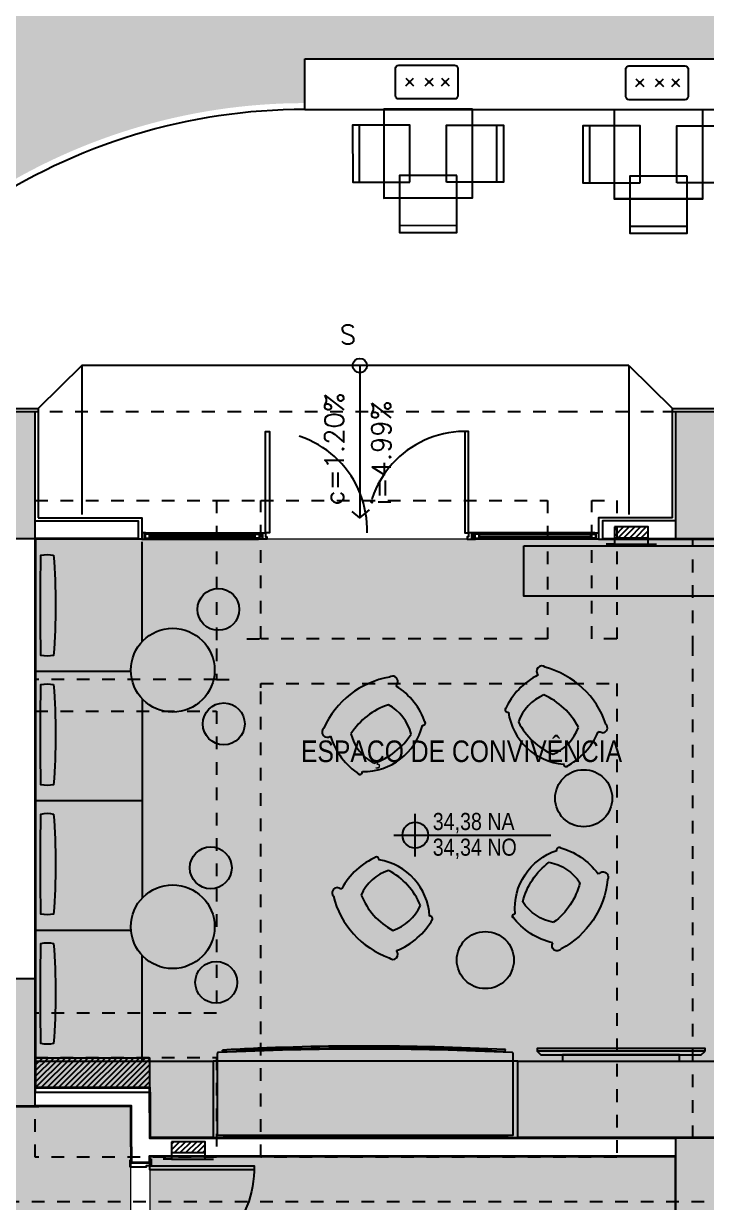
# Model space of a CAD drawing. Header units: metres. Extents: x -154 to 570, y -18 to 184.
# Drawn here: x 25.61 to 30.99, y 3.2 to 12.49 of the extents above; entities that cross this region are included whole.
import ezdxf
from ezdxf.enums import TextEntityAlignment as Align
from ezdxf.xclip import XClip

# ---------------------------------------------------------------- set-up
doc = ezdxf.new("R2010")
doc.units = ezdxf.units.M
doc.header["$XCLIPFRAME"] = 0
for name, pattern in [('DASHDOT', [1, 0.5, -0.25, 0, -0.25]), ('PUC TORRE B$0$09WMEGC674-ARQ-PL-BASE-TÉRREO1-R00$0$HIDDEN', [0.375, 0.25, -0.125]), ('PUC TORRE B$0$DASHEDX2', [1.5, 1, -0.5]), ('PUC TORRE B$0$ESTILO_TQS_0004', [1.1199999999999999, 0.5, -0.2, 0.01, -0.2, 0.01, -0.2]), ('PUC$0$DASHEDX2', [1.5, 1, -0.5])]:
    doc.linetypes.add(name, pattern=pattern)
for name, color, linetype in [('ARQ-AUX', 7, 'Continuous'), ('ARQ-SIM - EMBASAM', 1, 'Continuous'), ('ARQ-TXT - EMBASAM', 2, 'Continuous'), ('PA-MOBILIÁRIO', 251, 'Continuous'), ('PA-NIVEL', 7, 'Continuous'), ('PA-PAISAGISMO', 7, 'Continuous'), ('PA-PLANTIO', 84, 'DASHDOT'), ('PUC TORRE B$0$1', 232, 'PUC TORRE B$0$DASHEDX2'), ('PUC TORRE B$0$205', 7, 'PUC TORRE B$0$ESTILO_TQS_0004'), ('PUC TORRE B$0$4', 2, 'Continuous'), ('PUC TORRE B$0$JL-LAY', 7, 'Continuous'), ('PUC$0$06-GGBSTELAP-TIPO-BLA$0$GG-TE0001', 1, 'Continuous'), ('PUC$0$06-GGBSTELAP-TIPO-BLA$0$GG-TE0003', 7, 'Continuous'), ('PUC$0$ARQ-ALV ACAB', 4, 'Continuous'), ('PUC$0$ARQ-ALV OSSO', 5, 'Continuous'), ('PUC$0$ARQ-CAX @ 1', 1, 'Continuous'), ('PUC$0$ARQ-ENCH', 1, 'Continuous'), ('PUC$0$ARQ-HID', 7, 'Continuous'), ('PUC$0$ARQ-PRJ', 7, 'PUC$0$DASHEDX2')]:
    doc.layers.add(name, color=color, linetype=linetype)
doc.layers.add('PUC$0$ARQ-FORRO', color=9, linetype='Continuous', lineweight=5)
doc.styles.add('Adesa', font='ARIALN.TTF')
doc.styles.add('Romans', font='romans.shx')

# ---------------------------------------------------------------- blocks, each defined once
blk = doc.blocks.new('A$C20602471')
blk.add_lwpolyline([(-2.691297567e-07, 1.3626213e-08), (0.4499997342110478, 1.36262841e-08), (0.4499997342109907, 0.4500000169670102), (-2.691297567e-07, 0.4500000169668398)], close=True)
blk.add_lwpolyline([(-2.691297425e-07, 0.3964249025236199), (0.4499997342110336, 0.3964249025236911)])
blk = doc.blocks.new('A$C6C1F5B1D')
for p, q in [((0.2102051923088766, 0.8374415612651089), (0.2637766290067702, 0.7838701245673292)), ((0.2637766290067702, 0.7647580368156924), (0.2102051923088766, 0.7111866001177987)), ((0.3364601534563008, 0.8374415612649952), (0.2828887167584071, 0.7838701245672155)), ((0.2828887167584071, 0.7647580368156924), (0.3364601534563008, 0.7111866001177987)), ((0.2102051923088766, 0.5215857495616092), (0.2637766290067702, 0.4680143128638293)), ((0.2637766290067702, 0.4489022251121926), (0.2102051923088766, 0.3953307884142987)), ((0.3364601534563008, 0.5215857495614955), (0.2828887167584071, 0.4680143128637157)), ((0.2828887167584071, 0.4489022251121926), (0.3364601534563008, 0.3953307884142987)), ((0.2102051923088766, 0.2622513580232635), (0.2637766290067702, 0.2086799213254835)), ((0.3364601534563008, 0.2622513580231498), (0.2828887167584071, 0.2086799213253698)), ((0.2637766290067702, 0.1895678335738466), (0.2102051923088766, 0.135996396875953)), ((0.2828887167584071, 0.1895678335738466), (0.3364601534563008, 0.135996396875953))]:
    blk.add_line(p, q)
blk.add_lwpolyline([(0.5448476032306644, 0.9499999646876632), (0.5448476032306644, 0.0499999646876859, -0.4142135623730951), (0.4948476032307101, -3.53123824e-08), (0.0499999062647021, -3.53123824e-08, -0.4142135623730951), (-9.37352524e-08, 0.0499999646876859), (-9.37354798e-08, 0.9499999646876632, -0.4142135623730951), (0.0499999062647021, 0.9999999646876176), (0.4948476032307101, 0.9999999646876176, -0.4142135623730951)], format="xyb", close=True)
for centre in [(0.2733326728825887, 0.7743140806913971), (0.2733326728825887, 0.4584582689878971), (0.2733326728825887, 0.1991238774495514)]:
    blk.add_circle(centre, 0.0135142868517989)
blk = doc.blocks.new('A$C74D92DC0')
blk.add_line((0, 0.1000001821756087), (0.7, 0.1000001821756087))
blk.add_lwpolyline([(0, 0.8000001821756086), (0.7, 0.8000001821756086), (0.7, 0.1000001821756087), (0, 0.1000001821756087)], close=True)
blk = doc.blocks.new('A$C70FF6771')
at = {"layer": 'PA-MOBILIÁRIO', "xscale": 0.49, "yscale": 0.49, "zscale": 0.49, "rotation": 90}
blk.add_blockref('A$C6C1F5B1D', (0.8285931934497057, 1.052222276644442), dxfattribs=at)
at = {"layer": 'PA-MOBILIÁRIO', "xscale": -1}
blk.add_blockref('A$C74D92DC0', (0.9449629330861172, 0.1714791983758914, 106.585), dxfattribs=at)
at = {"layer": 'PA-MOBILIÁRIO'}
for p, rotation in [((0.4500024400754228, 0.3964796480108532, 106.585), 89.99999999999997), ((0.8199626656269174, 0.4500001753072099, 106.585), 180)]:
    blk.add_blockref('A$C20602471', p, dxfattribs=dict(at, rotation=rotation))
at = {"layer": 'PA-MOBILIÁRIO', "xscale": -1, "rotation": 270.0000000000001}
blk.add_blockref('A$C20602471', (0.7399234260969934, 0.3964796480108532, 106.585), dxfattribs=at)
blk = doc.blocks.new('A$C23B574F5')
at = {"layer": 'PA-PLANTIO'}
h = blk.add_hatch(dxfattribs=at)
h.set_pattern_fill('DOTS', color=256, scale=0.075, style=0)
h.set_pattern_definition([(0, (-753.5702859234667, 160.3368946372611), (0.05953124999999999, 0.1190625), [0, -0.1190625])])
edge = h.paths.add_edge_path()
edge.add_line((5.6471379322644, 11.91309083452503), (19.63713947597205, 11.91309083452505))
edge.add_arc((19.63713947597204, 8.571317961250827), 3.341772873274227, 51.89850503462611, 89.99999999999989, ccw=False)
edge.add_arc((23.5540871295647, 13.56651805394638), 3.006022246848249, 231.8985050346254, 303.9021427119769)
edge.add_arc((27.82764212869518, 7.207311020256581), 4.655752118657622, 90.00000000000148, 123.9021427119796, ccw=False)
edge.add_line((27.82764212869506, 11.8630631389142), (27.82764382394578, 12.21306313891062))
edge.add_line((27.82764382394578, 12.21306313891062), (33.58726849330014, 12.21303872888861))
edge.add_arc((33.60552698468043, 4.990001946815674), 7.223059859068456, 64.87318135978848, 90.14483274829229, ccw=False)
edge.add_line((36.67260613036171, 11.52954468632071), (36.52398812916158, 11.21266507240115))
edge.add_line((36.52398812916158, 11.21266507240115), (40.35822401174743, 9.414360377448636))
edge.add_arc((40.78736014314138, 10.32943870426199), 1.010705774927249, 244.8752500238889, 333.8947988730812)
edge.add_line((41.69496143245283, 9.884707253708408), (36.87879166007372, 12.15538880395325))
edge.add_line((36.87879166007372, 12.15538880395325), (25.95489646757983, 17.48008694338371))
edge.add_line((25.95489646757983, 17.48008694338371), (22.9760299936753, 14.60791896651687))
edge.add_arc((20.13292948327353, 17.20423515933889), 3.850204966668223, 270.00000000000347, 317.5977068586785, ccw=False)
edge.add_line((20.13292948327376, 13.35403019267067), (9.498391149525899, 13.35403019267064))
edge.add_arc((9.498391149526391, 24.43984420138084), 11.0858140087102, 245.934321572774, 269.99999999999744, ccw=False)
edge.add_line((4.977778257290424, 14.31762451821523), (3.908959512757629, 12.19177934306619))
edge.add_arc((5.647137932264588, 17.47293885096174), 5.559848016436714, 251.7821678028428, 269.9999999999981)
at = {"layer": 'PA-PAISAGISMO', "ltscale": 0.1}
for p, q in [((27.82764212869506, 11.81306313891419, -2.449992414360688e-06), (27.82764382394589, 12.21306313891059, -2.449992414360688e-06)), ((27.82764382394589, 12.21306313891059, -2.449992414360688e-06), (33.58726849329491, 12.21303872888861, -4.319321033073013e-06)), ((27.82764212869506, 11.81306313891419, -2.449992414360688e-06), (33.58726679804408, 11.81303872889221, -4.319321033073013e-06))]:
    blk.add_line(p, q, dxfattribs=at)
at = {"layer": 'PA-PAISAGISMO', "color": 7}
for p, q in [((26.06864930285563, 9.794661586574673), (25.72500580024403, 9.454857599366388)), ((30.38134510007305, 9.795225232605556, -1.819982839693817e-09), (26.06864930285563, 9.794661586574673)), ((26.06864930285563, 9.794661586574673), (26.06949631935485, 8.621041288603575, 3.727725631145953e-06)), ((30.38134469328263, 9.794661586574673), (30.3804976767834, 8.621041288603575, 3.727725631145953e-06)), ((30.38134469328263, 9.794661586574673), (30.72498819589422, 9.454857599366388)), ((28.26002480244432, 8.594186805762376, 4.318356324108232e-06), (28.20007961272961, 8.644582861612662, 5.654990914341663e-06))]:
    blk.add_line(p, q, dxfattribs=at)
at = {"layer": 'PA-PAISAGISMO', "color": 7, "elevation": 4.318356323902826e-06}
blk.add_lwpolyline([(28.26002480244251, 9.794186805762376), (28.26002480244432, 8.594186805762376), (28.33621581988029, 8.657938329192007)], dxfattribs=at)
at = {"layer": 'PA-PAISAGISMO', "color": 7}
blk.add_circle((28.26002480244251, 9.794186805762376, 4.318356324716093e-06), 0.0562029828411177, dxfattribs=at)
at = {"layer": 'PA-PAISAGISMO', "ltscale": 0.1}
blk.add_arc((27.82764212869506, 7.20731102025788, -2.449992414360688e-06), 4.605752118656316, 90, 123.902142711992, dxfattribs=at)
at = {"layer": 'PA-MOBILIÁRIO', "rotation": 0.03431753873817116}
for p in [(28.20428018455709, 10.84304177310621, -106.5850029225255), (30.0198171210701, 10.83721696709812, -106.5850029225255)]:
    blk.add_blockref('A$C70FF6771', p, dxfattribs=at)
at = {"layer": 'PA-NIVEL', "insert": (28.10246318001626, 10.11267507623553, 6.47753448665082e-06), "char_height": 0.15, "attachment_point": 1, "style": 'Romans'}
blk.add_mtext_dynamic_manual_height_columns('S{\\C7; }', width=0.3358068664774692, gutter_width=0, heights=[0.06256572396091631], dxfattribs=at)
at = {"layer": 'PA-NIVEL', "char_height": 0.15, "attachment_point": 1, "rotation": 90, "style": 'Romans'}
for s, insert in [('c=1.20%{\\C7; }', (27.98329464484297, 8.694139085261243, 3.656416792171823e-06)), ('i=4.99%{\\C7; }', (28.35435461061908, 8.694139085261243, 3.656416792171823e-06))]:
    blk.add_mtext_dynamic_manual_height_columns(s, width=2.128036967483695, gutter_width=0, heights=[0.6232018063408313], dxfattribs=dict(at, insert=insert))
blk = doc.blocks.new('PUC TORRE B$0$EGG')
for centre, radius, start, end in [((0.4249409460218772, 0.0382838177018954), 0.9259004311807456, 63.88853617821788, 120.3110752353307), ((0.8321519224152211, 0.8154038438876654), 0.0542833785644146, 315.563788400955, 89.68836697771047), ((-0.0380862715829835, 0.7834966129168635), 0.0542833785644146, 94.511244435764, 273.4279203587931), ((0.9228623495346824, 0.6590783873038077), 0.1292233549698076, 113.7045554430146, 133.3220240185925), ((0.1417719542663463, 0.4747403462661027), 0.7462829770005242, 343.1224826583702, 21.89956744498556), ((0.6732726371220111, 0.493696172116259), 0.7462829770005641, 161.5958991540136, 201.0771287550921), ((0.6108503345690224, 0.444658235407502), 0.4908359508924282, 158.8448852094442, 205.5566014461159), ((0.4276903555257832, -0.0648748759242892), 0.7397707142280192, 72.3279489505611, 111.7140848242465), ((0.2093866102903803, 0.4299385921359403), 0.490835950892445, 338.6430099673534, 25.35472620402343), ((0.4019464237105126, 0.7432993256549452), 0.639636963391261, 233.3146042128345, 310.3739036832429), ((0.3909306589421249, 0.9377095224634076), 0.7397707142280086, 252.4855265892182, 291.8716624629061), ((0.8350913644374031, 0.2762962899895598), 0.0276673218614825, 216.1853372470825, 349.9519462130978), ((-0.0036528496888195, 0.2450121692185121), 0.0276673218614825, 194.2476652003715, 328.0142741663831)]:
    blk.add_arc(centre, radius, start, end)
blk = doc.blocks.new('PUC TORRE B$0$A$C890fd843')
at = {"layer": 'PUC TORRE B$0$JL-LAY'}
for p, q in [((-9.823886233886881, -0.5902969371976763), (-9.823597553027597, -1.377608370996567)), ((-10.67278623388729, -1.610296937197676), (-9.911434996042047, -1.610296937197676)), ((-9.823432904093082, -1.826650919337935), (-9.822856370003777, -3.399016617266993)), ((-10.67357194817323, -2.630296937197675), (-9.82315290055358, -2.630296937197562)), ((-10.67278623388729, -3.650296937197675), (-9.909893445263336, -3.650296937197675)), ((-9.22952580185342, -5.270453092710067, -4.318356324306549e-06), (-9.22952580185342, -4.623865949824213, -4.318356324306549e-06)), ((-9.185744188782742, -4.610665297778891, -4.318356324306549e-06), (-9.189159295057976, -4.59601169476286, -4.318356324306549e-06)), ((-9.040363034922194, -4.589309036891133, -4.318356324306549e-06), (-9.040363034922194, -4.587258316590276, -4.318356324306549e-06)), ((-6.960127141854457, -4.60770744217017, -4.318356324306549e-06), (-6.956877169919235, -4.593016332115362, -4.318356324306549e-06)), ((-6.897581357427626, -5.270453092710047, -4.318356324306549e-06), (-6.897581357427626, -4.623865949824193, -4.318356324306549e-06)), ((-5.385195791826792, -4.604966385918383, -4.318356324306549e-06), (-6.709195791827771, -4.604966385918383, -4.318356324306549e-06)), ((-6.897581357427626, -5.270453092710047, -4.318356324306549e-06), (-9.229525801853324, -5.270453092710047, -4.318356324306549e-06)), ((-9.17936836763096, -5.270453092710047, -4.318356324306549e-06), (-9.174322945253564, -5.270453092710047, -4.318356324306549e-06)), ((-9.179269437780423, -5.273420988226169, -4.318356324306549e-06), (-9.179269437780423, -5.270453092710047, -4.318356324306549e-06)), ((-9.174322945253564, -5.270453092710047, -4.318356324306549e-06), (-9.174322945253564, -5.273420988226169, -4.318356324306549e-06)), ((-9.169871101979389, -5.27787283150035, -4.318356324306549e-06), (-6.972075534882137, -5.27787283150035, -4.318356324306549e-06)), ((-6.972075534882137, -5.282819324027211, -4.318356324306549e-06), (-9.169871101979389, -5.282819324027211, -4.318356324306549e-06)), ((-9.149578546845586, -5.284820005592753, -4.318356324306549e-06), (-7.001861334205142, -5.284820005592753, -4.318356324306549e-06)), ((-6.972075534882137, -5.27787283150035, -4.318356324306549e-06), (-6.947244142397299, -5.27787283150035, -4.318356324306549e-06)), ((-6.947244142397299, -5.282819324027211, -4.318356324306549e-06), (-6.972075534882137, -5.282819324027211, -4.318356324306549e-06)), ((-6.94971738866073, -5.27787283150035, -4.318356324306549e-06), (-6.94971738866073, -5.270453092710047, -4.318356324306549e-06)), ((-6.944770896133868, -5.270453092710047, -4.318356324306549e-06), (-6.944770896133868, -5.280346077763771, -4.318356324306549e-06))]:
    blk.add_line(p, q, dxfattribs=at)
blk.add_lwpolyline([(-6.814397766084952, -0.6227592320064144), (-5.212836589703514, -0.6227592320064144), (-5.212836589703514, -1.019218717214384), (-6.814397766084952, -1.019218717214384)], close=True, dxfattribs=at)
for points in [[(-10.52023023676766, -0.6956813710607133, -0.03928185281113454), (-10.52023023676766, -1.484912503335094, -0.1053823918969048), (-10.62023023639513, -1.484912503335094, -0.01102953545721164), (-10.62023023639513, -0.6956813710607133, -0.1099949634200089)], [(-10.52023023676766, -1.715681371060713, -0.03928185281113454), (-10.52023023676766, -2.504912503335094, -0.1053823918969048), (-10.62023023639513, -2.504912503335094, -0.01102953545721164), (-10.62023023639513, -1.715681371060713, -0.1099949634200089)], [(-10.52023023676766, -2.735681371060712, -0.03928185281113454), (-10.52023023676766, -3.524912503335093, -0.1053823918969048), (-10.62023023639513, -3.524912503335093, -0.01102953545721164), (-10.62023023639513, -2.735681371060712, -0.1099949634200089)], [(-10.52023023676766, -3.755681371060712, -0.03928185281113454), (-10.52023023676766, -4.544912503335093, -0.1053823918969048), (-10.62023023639513, -4.544912503335093, -0.01102953545721164), (-10.62023023639513, -3.755681371060712, -0.1099949634200089)]]:
    blk.add_lwpolyline(points, format="xyb", close=True, dxfattribs=at)
blk.add_lwpolyline([(-9.824169772957433, -3.848059728561024), (-9.824986233886833, -4.684967729999997)], dxfattribs=at)
at = {"layer": 'PUC TORRE B$0$JL-LAY', "elevation": -4.318356324306549e-06}
blk.add_lwpolyline([(-9.01454271803491, -4.585450980177405, -0.1809546668416004), (-9.014315889846355, -4.584871698415743, -0.1021062891694509), (-9.013412621376911, -4.584204722127485, -0.06096906063743003), (-9.012249825380792, -4.583831293680985, -0.04727409172110802), (-9.010684079761035, -4.583682923693764, -0.04727409172134744), (-9.009118334141274, -4.583831293681004, -0.06096906063771786), (-9.007955538145154, -4.584204722127485, -0.1021062891695461), (-9.007052269675714, -4.584871698415743, -0.1371073899911242), (-9.00684068524415, -4.585300115324022, -0.1848769923715896)], format="xyb", dxfattribs=at)
for points in [[(-5.385195791826792, -4.604966385918383), (-5.385195791826792, -4.584966385918401), (-6.709195791827771, -4.584966385918401), (-6.709195791827771, -4.604966385918383), (-6.679195791826888, -4.634966385918583)], [(-6.679195791826888, -4.634966385918583), (-5.415195791827674, -4.634966385918583), (-5.385195791826792, -4.604966385918383)]]:
    blk.add_lwpolyline(points, dxfattribs=at)
for points in [[(-6.509195791827725, -4.634966385918583), (-6.509195791827725, -4.684966385918765), (-5.585195791826838, -4.684966385918765), (-5.585195791826838, -4.634966385918583)], [(-10.661786580137, -4.684967729999997), (-9.261786580136995, -4.684967729999997), (-9.261786580136995, -5.284967729999996), (-9.75553775644498, -5.284955299521466), (-9.756419714728324, -4.93008988952144), (-10.661786580137, -4.930102319999984)], [(-9.261786580136995, -5.284967729999996), (-6.861783140110656, -5.284964307107627), (-6.861783140110656, -4.684964307107626), (-9.261786580136995, -4.684967729999997)], [(-6.861783140110656, -4.684964307107626), (-5.256783856748399, -4.684968464729903), (-5.256783856748399, -5.284965041842486), (-6.861783140110656, -5.28496088422021)]]:
    blk.add_lwpolyline(points, close=True, dxfattribs=at)
at = {"layer": 'PUC TORRE B$0$JL-LAY'}
for centre, radius in [((-9.221509957011406, -1.122702139452171), 0.1650303395726951), ((-9.58157867993232, -1.60204093509938), 0.330065312876286), ((-9.178762629818905, -2.02534856610353), 0.1650303395726951), ((-9.281521410831559, -3.159886811881192), 0.1650303395726951), ((-9.58157867993232, -3.62424580506868), 0.330065312876286), ((-9.238774083639058, -4.06253323853255), 0.1650303395726951)]:
    blk.add_circle(centre, radius, dxfattribs=at)
at = {"layer": 'PUC TORRE B$0$JL-LAY', "linetype": 'PUC TORRE B$0$09WMEGC674-ARQ-PL-BASE-TÉRREO1-R00$0$HIDDEN', "ltscale": 10}
for centre in [(-6.341804545626204, -2.611434575218054), (-7.117003684008708, -3.887102357019812)]:
    blk.add_circle(centre, 0.225, dxfattribs=at)
at = {"layer": 'PUC TORRE B$0$JL-LAY'}
for centre, radius, start, end in [((-9.222002653705495, -4.623865949824213, -4.318356324306549e-06), 0.007523148147924985, 102.1327059616338, 180), ((-8.063553579640494, -28.31367404219933, -4.318356324306549e-06), 23.72553927523139, 87.19747788282878, 92.80252211717125), ((-8.045032937458458, -25.45044406737983, -4.318356324306549e-06), 20.88579360968141, 87.0135215026661, 93.14024179891355), ((-8.045033548328888, -25.60393237268307, -4.318356324306549e-06), 21.02423561615261, 87.04207183974847, 93.11022079590052), ((-9.039359948502472, -4.587258316590276, -4.318356324306549e-06), 0.001003086419722419, 92.41459979379177, 180), ((-8.063553579640413, -387.5607202426851, -4.318356324306549e-06), 382.9745916485565, 89.85822692229785, 90.14177307770217), ((-8.063553579640512, -400.9149910838537, -4.318356324306549e-06), 396.329865576145, 89.86314321442941, 90.13685678557059), ((-6.90510450557548, -4.623865949824204, -4.318356324306549e-06), 0.007523148147916149, 0, 77.8672940383662), ((-9.169871101979389, -5.273420988226169, -4.318356324306549e-06), 0.009398335801042563, 180, 270), ((-9.169871101979389, -5.273420988226169, -4.318356324306549e-06), 0.004451843274180937, 180, 270), ((-9.169871101979385, -5.280346077763783, -4.318356324306549e-06), 0.002473246263432927, 90.00000000008224, 269.9999999999177), ((-9.149578546845586, -5.283819664809982, -4.318356324306549e-06), 0.00100034078277062, 90, 270), ((-7.001861334205142, -5.283819664809982, -4.318356324306549e-06), 0.00100034078277062, 270, 90), ((-6.947244142397299, -5.280346077763771, -4.318356324306549e-06), 0.00247324626342169, 270, 90)]:
    blk.add_arc(centre, radius, start, end, dxfattribs=at)
at = {"layer": 'PUC TORRE B$0$JL-LAY', "color": 3}
for p, xscale, yscale, zscale, rotation in [((-7.068622923770093, -2.043583863179974), 0.7494476848004541, 0.7494476848004541, 0.7494476848004541, 314.8214411493568), ((-7.997700507181619, -2.549985145931172), 0.7494476848004545, 0.7494476848004545, 0.7494476848004545, 35.72837955843611), ((-7.036448670298526, -3.443590033065133), -0.7494476848004539, 0.7494476848004546, 0.7494476848004542, 238.4489432863653), ((-7.414608258520914, -3.441592436420505), 0.7494476848004541, 0.7494476848004541, 0.7494476848004541, 129.9625366527259)]:
    blk.add_blockref('PUC TORRE B$0$EGG', p, dxfattribs=dict(at, xscale=xscale, yscale=yscale, zscale=zscale, rotation=rotation))
blk = doc.blocks.new('*U1662')
for points in [[(0, -0.1699999997352108), (0.02499999999906777, -0.1699999997354382), (0.02499999999906777, -0.1399999997352381), (0.03499999999928605, -0.1399999997352381), (0.03500000000031592, -0.1199999997354704), (-3.343730513223544e-13, -0.119999999735243), (0, -0.1699999997352108)], [(0.02499999999940883, -0.1699999997354382), (0.02499999999940876, -0.9699999997364899), (0.05499999999960884, -0.9699999997364899), (0.05499999999960892, -0.1699999997354382)], [(1.625000000001455, -0.1699999997354382), (1.625000000001455, -0.970176107785693), (1.595000000001255, -0.970176107785693), (1.595000000001255, -0.1699999997354382)], [(1.64999999999859, -0.169999999735154), (1.624999999999068, -0.1699999997354382), (1.624999999999068, -0.1399999997352381), (1.61499999999885, -0.1399999997352381), (1.614999999998856, -0.1200000004069048), (1.649999999999961, -0.1200000004066775), (1.64999999999859, -0.1699999997352108)]]:
    blk.add_lwpolyline(points, close=True)
at = {"layer": 'PUC$0$ARQ-PRJ'}
for centre, start, end in [((0.05045417578521499, -0.1957951123371053), 268.1177731609957, 1.90744690667856), ((1.599545824218378, -0.1957951123371053), 178.0925530933217, 271.8822268390108)]:
    blk.add_arc(centre, 0.7749752393757076, start, end, dxfattribs=at)
blk = doc.blocks.new('*U1664')
at = {"color": 0, "linetype": 'ByBlock', "ltscale": 0.5}
for points in [[(0.019999999999925, -0.0449999999999875), (0.0199999999998682, -0.0449999999999875), (0.0199999999998682, -0.04499999999998749), (0.0199999999998682, -0.04499999999998749), (0.0199999999998682, -0.04499999999998749), (0.01999999999981139, -0.04500000000000169), (0.0199999999998682, -0.04499999999998749), (0.0199999999998682, -0.0449999999999733), (0.019999999999925, -0.04499999999998749), (0.0299999999999159, -0.0449999999999732), (0.0299999999999727, -0.04999999999996868), (-5.68e-14, -0.04999999999996868), (0, 0), (0.0299999999999727, 0), (0.0299999999999727, -0.0049999999999955), (0.0199999999999818, -0.0049999999999955), (0.019999999999925, -0.0449999999999875)], [(0.930000000000075, -0.04499999999996938), (0.9300000000001318, -0.04499999999996938), (0.9300000000001318, -0.04499999999996937), (0.9300000000001318, -0.04499999999996937), (0.9300000000001318, -0.04499999999996937), (0.9300000000001885, -0.04499999999998357), (0.9300000000001318, -0.04499999999996937), (0.9300000000001318, -0.04499999999995517), (0.930000000000075, -0.04499999999996937), (0.9200000000000841, -0.04499999999995508), (0.9200000000000272, -0.04999999999995056), (0.9500000000000568, -0.04999999999995056), (0.95, 1.81278603239645e-14), (0.9200000000000272, 1.81278603239645e-14), (0.9200000000000272, -0.004999999999977372), (0.9300000000000181, -0.004999999999977372), (0.930000000000075, -0.04499999999996938)], [(0.0249999999999204, -0.0100000000000051), (0.0600000006625032, -0.0099999999940792), (0.0600000006625032, -0.0399999999940803), (0.0249999999999204, -0.0400000000000063)], [(0.9249999994450597, -0.009999999999958566), (0.8899999993374967, -0.009999999999958566), (0.8899999993374967, -0.03999999999995978), (0.9249999994450597, -0.03999999999995978)]]:
    blk.add_lwpolyline(points, close=True, dxfattribs=at)
at = {"color": 8, "linetype": 'ByBlock', "ltscale": 0.5}
for points in [[(0.9199999994450958, 4.65278603239645e-14), (0.0299999999999727, 0)], [(0.9199999994450958, -0.04999999999992216), (0.0299999999999727, -0.04999999999996868)]]:
    blk.add_lwpolyline(points, dxfattribs=at)
at = {"color": 7, "linetype": 'ByBlock', "ltscale": 0.5}
blk.add_lwpolyline([(0.8899999993374967, -0.009999999999958618), (0.8899999993374967, -0.03999999999995972), (0.0600000006625032, -0.03999999999408035), (0.0600000006625032, -0.00999999999407915)], close=True, dxfattribs=at)
blk.add_lwpolyline([(0.0600000006625032, -0.0249999999940798), (0.8899999993374967, -0.02500000000626407)], dxfattribs=at)
blk = doc.blocks.new('*U1663')
at = {"color": 0, "linetype": 'ByBlock', "ltscale": 0.5}
for points in [[(0.019999999999925, -0.0449999999999875), (0.0199999999998682, -0.0449999999999875), (0.0199999999998682, -0.04499999999998749), (0.0199999999998682, -0.04499999999998749), (0.0199999999998682, -0.04499999999998749), (0.01999999999981139, -0.04500000000000169), (0.0199999999998682, -0.04499999999998749), (0.0199999999998682, -0.0449999999999733), (0.019999999999925, -0.04499999999998749), (0.0299999999999159, -0.0449999999999732), (0.0299999999999727, -0.04999999999996868), (-5.68e-14, -0.04999999999996868), (0, 0), (0.0299999999999727, 0), (0.0299999999999727, -0.0049999999999955), (0.0199999999999818, -0.0049999999999955), (0.019999999999925, -0.0449999999999875)], [(0.980000000000075, -0.04499999999996842), (0.9800000000001319, -0.04499999999996842), (0.9800000000001319, -0.04499999999996841), (0.9800000000001319, -0.04499999999996841), (0.9800000000001319, -0.04499999999996841), (0.9800000000001885, -0.04499999999998261), (0.9800000000001319, -0.04499999999996841), (0.9800000000001319, -0.04499999999995422), (0.980000000000075, -0.04499999999996841), (0.9700000000000841, -0.04499999999995412), (0.9700000000000273, -0.0499999999999496), (1.000000000000057, -0.0499999999999496), (1, 1.908195823575211e-14), (0.9700000000000273, 1.908195823575211e-14), (0.9700000000000273, -0.004999999999976418), (0.9800000000000182, -0.004999999999976418), (0.980000000000075, -0.04499999999996842)], [(0.0249999999999204, -0.0100000000000051), (0.0600000006625032, -0.0099999999940792), (0.0600000006625032, -0.0399999999940803), (0.0249999999999204, -0.0400000000000063)], [(0.9749999994450598, -0.009999999999957612), (0.9399999993374968, -0.009999999999957612), (0.9399999993374968, -0.03999999999995882), (0.9749999994450598, -0.03999999999995882)]]:
    blk.add_lwpolyline(points, close=True, dxfattribs=at)
at = {"color": 8, "linetype": 'ByBlock', "ltscale": 0.5}
for points in [[(0.9699999994450959, 4.748195823575211e-14), (0.0299999999999727, 0)], [(0.9699999994450959, -0.0499999999999212), (0.0299999999999727, -0.04999999999996868)]]:
    blk.add_lwpolyline(points, dxfattribs=at)
at = {"color": 7, "linetype": 'ByBlock', "ltscale": 0.5}
blk.add_lwpolyline([(0.9399999993374968, -0.009999999999957664), (0.9399999993374968, -0.03999999999995876), (0.0600000006625032, -0.03999999999408035), (0.0600000006625032, -0.00999999999407915)], close=True, dxfattribs=at)
blk.add_lwpolyline([(0.0600000006625032, -0.0249999999940798), (0.9399999993374968, -0.02500000000626312)], dxfattribs=at)
blk = doc.blocks.new('*U1653')
for points in [[(0, 0), (-1.836970198722981e-17, 0.8200000000003125), (-0.03000000000020011, 0.8200000000003125), (-0.03000000000020009, 0)], [(-0.8749999999981308, 0.01000000000070145), (-0.8249999999984037, 0.01000000000070145), (-0.8249999999984037, 2.557953848736361e-13), (-0.8749999999981308, 2.557953848736361e-13)], [(0.05500000000006366, 0.01000000000036039), (0.005000000000336513, 0.01000000000036039), (0.005000000000336513, -8.526512829121202e-14), (0.05500000000006366, -8.526512829121202e-14)], [(-0.8649999999987084, -0.1599999999774298), (-0.8149999999989812, -0.1599999999774298), (-0.8149999999989812, -0.1499999999769841), (-0.8649999999987084, -0.1499999999769841)], [(0.04499999999984539, -0.1600000000460113), (-0.004999999999881766, -0.1600000000460113), (-0.004999999999881766, -0.1500000000455941), (0.04499999999984539, -0.1500000000455941)]]:
    blk.add_lwpolyline(points, close=True)
for points in [[(-0.8599999999991677, 0), (-0.8199999999999998, 2.273736754432321e-13), (-0.8199999999999998, -0.02999999999997272), (-0.8099999999997816, -0.02999999999997272), (-0.8099999999989858, -0.1499999999630006), (-0.8450000000000908, -0.149999999963228), (-0.8449999999995224, 0)], [(0.03999999999973625, -2.273736754432321e-13), (3.410605131648481e-13, 0), (3.410605131648481e-13, -0.03000000000020009), (-0.009999999999877218, -0.03000000000020009), (-0.009999999999877218, -0.1499999999999773), (0.02500000000077307, -0.1500000000002046), (0.02499999999952252, -2.273736754432321e-13)]]:
    blk.add_lwpolyline(points)
at = {"layer": 'PUC$0$ARQ-PRJ'}
blk.add_arc((-0.02365384615401838, 0.02365384615450771), 0.7966973711411196, 88.29864539466116, 181.7013546053483, dxfattribs=at)
blk = doc.blocks.new('PUC$0$planta tipo 5 puc')
at = {"layer": 'PUC$0$ARQ-ALV ACAB', "elevation": -4.31835632350037e-06}
for points in [[(-30.79668374113474, -3.559957657495482), (-30.79668374113474, -2.704961659423804), (-30.79668374113474, -2.699961659423804), (-30.79668490385648, -2.699961608013967)], [(-35.08543726870622, -3.635547205043314), (-35.08543726870622, -3.5105472050427), (-34.93543726870658, -3.5105472050427), (-34.93543726870658, -3.559961659423806), (-30.79668374113474, -3.559957657495482), (-34.93543726870658, -3.559961659423806)]]:
    blk.add_lwpolyline(points, dxfattribs=at)
at = {"layer": 'PUC$0$ARQ-ALV ACAB'}
for points in [[(-35.83664050540204, -4.104796230057445), (-34.93627517685012, -4.104796230057458), (-34.93543726870624, -3.709961659423812), (-30.43668489539, -3.709961659423816), (-30.43668489539, -3.275009227817519), (-25.17168489539, -3.275009227817515)], [(-35.08543726870622, -3.636333951119586), (-35.08539321856675, -3.954796230057441), (-35.84164050540204, -3.954796230057427)]]:
    blk.add_lwpolyline(points, dxfattribs=at)
at = {"layer": 'PUC$0$ARQ-ALV ACAB', "elevation": 4.318356323904093e-06}
blk.add_lwpolyline([(-30.79668374113474, -3.559957657495481), (-30.79668374113474, -3.559957657495481)], close=True, dxfattribs=at)
at = {"layer": 'PUC$0$ARQ-ALV OSSO', "elevation": -4.31835632350037e-06}
blk.add_lwpolyline([(-35.08043726870622, -3.635547205043314), (-35.08043726870622, -3.515547205043325), (-34.94043726870657, -3.515547205043326), (-34.94043726870657, -3.564961659423806), (-30.7916845555415, -3.564961659423804)], dxfattribs=at)
blk.add_lwpolyline([(-35.08043726870622, -3.635547205043314), (-35.08043726870622, -3.515547205043325), (-34.94043726870657, -3.515547205043326), (-34.94043726870657, -3.564961659423806), (-30.7916845555415, -3.564961659423804)], dxfattribs=at)
at = {"layer": 'PUC$0$ARQ-ALV OSSO'}
for points in [[(-35.08043726870622, -3.636333951119586), (-35.08039321856675, -3.959796230057441), (-35.84164050540204, -3.959796230057427)], [(-35.84164050540204, -4.099796230057446), (-34.9412643179418, -4.099796230057459), (-34.94042640979792, -3.704961659423812), (-30.78888562840307, -3.70496165942381)]]:
    blk.add_lwpolyline(points, dxfattribs=at)
at = {"layer": 'PUC$0$ARQ-CAX @ 1', "rotation": 270}
blk.add_blockref('*U1653', (-34.93543726870635, -3.485547205042509, -4.31835632350037e-06), dxfattribs=at)
blk = doc.blocks.new('PUC$0$forro area comum')
at = {"layer": 'PUC$0$ARQ-FORRO'}
h = blk.add_hatch(color=256, dxfattribs=at)
h.dxf.hatch_style = 1
h.paths.add_polyline_path([(11.68820244177718, 2.454999636818978), (11.68820284765782, 2.05622806132993), (14.59822273577365, 2.054662714825245), (14.5981900061808, 2.455030064700213), (22.46060101801233, 2.455040507749809), (22.4605930877257, 2.05622706806376), (25.2950329609576, 2.056032659545406), (25.2950332190424, 2.455229665161291), (26.45623725045959, 2.454646449677419), (26.45628037683529, 3.954864600000015), (5.17003016, 3.959864600000001), (5.096326689760479, 3.958424440495265), (3.824562132071318, 3.959988809351742), (3.825039570835551, 9.240020724650371), (2.320193466877861, 9.240353962963303), (2.320109515405696, 3.954983991609906), (-1.060003724753184, 3.954983991609909), (-1.059989119006447, 4.304896208713335), (-0.3549890622065568, 4.30496049759732), (-0.3550037815530751, 4.55908449535753), (-0.2032194333476723, 4.560644704642472), (-0.2032177760033949, 8.425553129541443), (-4.865035370437809, 8.42555281408378), (-4.865042402612918, 4.964862680389363), (-4.655057410715946, 4.964862304497885), (-4.655012218094813, 4.104928355154752), (-3.944974996540912, 4.104865708328266), (-3.945019423459087, 3.954862955943103), (-11.18628892375347, 3.954861311886195), (-11.18628981058701, 2.454992999366388), (-10.02504159998796, 2.454992999366387), (-10.02504159998796, 2.055750398053976), (-7.126367965407899, 2.055750398053976), (-7.126368371288543, 2.454964376818979)])
h = blk.add_hatch(color=256, dxfattribs=at)
h.dxf.hatch_style = 1
h.paths.add_polyline_path([(25.70503309, 4.104864600000016), (26.60539841855193, 4.10486460000003), (26.60623632669581, 3.710030029366386), (31.10498870001205, 3.710030029366389), (31.10498870001205, 3.275077597760092), (36.36498870001206, 3.275077611398111), (36.36499036365005, 3.885003989366388), (36.52498857695345, 3.885003989366313), (36.52498857695345, 5.385003989366377), (36.36499117501204, 5.385003989366379), (36.36498952501205, 5.995003989366388), (36.5250225646197, 5.995003989366388), (36.52510559873609, 8.725022393598739), (36.36684393501107, 8.724985399139753), (36.36677561999754, 8.994997759366383), (31.10501399783708, 8.994997759366385), (31.10498868391911, 8.424494883621037), (25.70498938612273, 8.424734483858707)])
at = {"layer": 'PUC$0$ARQ-FORRO', "elevation": -4.318356323902826e-06}
blk.add_lwpolyline([(-7.126368371288543, 2.454964376818979), (11.68820244177718, 2.454999636818978), (11.68820284765782, 2.05622806132993), (14.59822273577365, 2.054662714825245), (14.5981900061808, 2.455030064700213), (22.46060101801233, 2.455040507749809), (22.4605930877257, 2.05622706806376), (25.2950329609576, 2.056032659545406), (25.2950332190424, 2.455229665161291), (26.45623725045959, 2.454646449677419), (26.45628037683529, 3.954864600000015), (5.17003016, 3.959864600000001), (5.096326689760479, 3.958424440495265), (3.824562132071318, 3.959988809351742)], dxfattribs=at)
blk.add_lwpolyline([(25.70503309, 4.104864600000016), (26.60539841855193, 4.10486460000003), (26.60623632669581, 3.710030029366386), (31.10498870001205, 3.710030029366389), (31.10498870001205, 3.275077597760092), (36.36498870001206, 3.275077611398111), (36.36499036365005, 3.885003989366388), (36.52498857695345, 3.885003989366313), (36.52498857695345, 5.385003989366377), (36.36499117501204, 5.385003989366379), (36.36498952501205, 5.995003989366388), (36.5250225646197, 5.995003989366388), (36.52510559873609, 8.725022393598739), (36.36684393501107, 8.724985399139753), (36.36677561999754, 8.994997759366383), (31.10501399783708, 8.994997759366385), (31.10498868391911, 8.424494883621037), (25.70498938612273, 8.424734483858707)], close=True, dxfattribs=at)
blk = doc.blocks.new('PUC$0$06-GGBSTELAP-TIPO-BLA$0$GG-CP-10-50')
at = {"layer": 'PUC$0$06-GGBSTELAP-TIPO-BLA$0$GG-TE0001'}
h = blk.add_hatch(dxfattribs=at)
h.set_pattern_fill('ANSI31', color=256, scale=0.01, angle=90, style=0)
h.set_pattern_definition([(135, (-15411.20236032417, 5775.561817851558), (-0.0224506403026729, -0.0224506403026729), [])])
h.paths.add_polyline_path([(0.1330330891914855, -0.0862416061201657), (0.1330330891914855, 0), (-0.1330330891914855, 0), (-0.1330330891914855, -0.0862416061201657)])
at = {"layer": 'PUC$0$06-GGBSTELAP-TIPO-BLA$0$GG-TE0003'}
for p, q in [((-0.1330330891914855, 0.0501525536892587), (-0.1976659358488177, 0.0501525536892587)), ((-0.1330330891914855, 0), (0.1330330891914855, 0)), ((0.1330330891933045, 0.0501525536892587), (0.1976659358506367, 0.0501525536892587))]:
    blk.add_line(p, q, dxfattribs=at)
blk.add_lwpolyline([(-0.1330330891914855, -0.0862416061201657), (-0.1330330891914855, 0.0501525536892587), (0.1330330891914855, 0.0501525536892587), (0.1330330891914855, -0.0862416061201657)], close=True, dxfattribs=at)
blk = doc.blocks.new('PUC$0$06-GGBSTELAP-TIPO-BLA$0$PONTOS AP3')
at = {"layer": 'PUC$0$06-GGBSTELAP-TIPO-BLA$0$GG-TE0003', "rotation": 180}
blk.add_blockref('PUC$0$06-GGBSTELAP-TIPO-BLA$0$GG-CP-10-50', (25.362419782437, 3.113029495276192, 1.6593585649e-06), dxfattribs=at)
blk = doc.blocks.new('PUC$0$pl forro 5')
at = {"layer": 'PUC$0$ARQ-FORRO'}
h = blk.add_hatch(color=256, dxfattribs=at)
h.dxf.hatch_style = 1
h.paths.add_polyline_path([(1.973750148329518, -0.9358194890034615), (5.030001154287593, -0.935819489003461), (5.030001154287596, 3.849965702845067), (0.8912476267157601, 3.84996970477339), (0.8912480886142653, 2.594974935407033), (4.61898505221825e-07, 2.594974935407033), (3.233679990444216e-11, -2.322617755345924e-07), (1.823750583691769, 2.463527722373904e-07), (1.823751209592878, 0.9672251701290859), (1.973751536410361, 0.9672251701290837)])
at = {"layer": 'PUC$0$ARQ-FORRO', "elevation": -4.273776709369121e-06}
blk.add_lwpolyline([(1.973750148329518, -0.9358194890034615), (5.030001154287593, -0.935819489003461), (5.030001154287596, 3.849965702845067), (0.8912476267157601, 3.84996970477339), (0.8912480886142653, 2.594974935407033), (4.61898505221825e-07, 2.594974935407033), (3.233679990444216e-11, -2.322617755345924e-07), (1.823750583691769, 2.463527722373904e-07), (1.823751209592878, 0.9672251701290859), (1.973751536410361, 0.9672251701290837)], close=True, dxfattribs=at)
blk = doc.blocks.new('PUC')
at = {"layer": 'PUC$0$ARQ-ENCH'}
h = blk.add_hatch(dxfattribs=at)
h.set_pattern_fill('ANSI31', color=256, scale=0.01)
h.set_pattern_definition([(45, (0, 0.04005375540017697), (-0.02245064030267288, 0.02245064030267288), [])])
h.paths.add_polyline_path([(25.70498903986054, 4.104949194766579), (26.60539589530829, 4.106053589302271), (26.60539589530829, 4.336053589302272), (25.70498903986054, 4.33494919476658)])
at = {"layer": 'PUC$0$ARQ-ALV ACAB'}
for points, elevation in [([(25.27498870001205, 8.594698410909345), (25.27498870001205, 9.454857599366388), (25.72500580023738, 9.454857599366388), (25.72497159978671, 8.594860036791623)], -4.318356323902826e-06), ([(30.72498870001205, 8.59485759936643), (30.72498819588756, 9.454857599366388), (31.12498920413653, 9.454857599366388), (31.12498052613187, 9.165007449342497)], -4.318356323902826e-06), ([(30.7249887000125, 8.594857514378164), (30.14211006689283, 8.594855064943017), (30.14211006689283, 8.424858038259876), (31.10498870000369, 8.424857390312452), (31.10501399783708, 8.995008254452094), (31.75226702864703, 8.994987061354735), (31.75226702864703, 9.164987061490871), (31.12498052613187, 9.165007449342495)], -4.31835632350037e-06), ([(25.72507361259411, 8.594860036791623), (26.54210999141225, 8.594857581868663), (26.54210999141225, 8.424858038259968), (25.70498938612273, 8.424857602053121), (25.70498903986054, 4.104949194766572)], -4.318356323902826e-06)]:
    blk.add_lwpolyline(points, dxfattribs=dict(at, elevation=elevation))
blk.add_lwpolyline([(5.2767328482812, 3.954966531560212), (25.73104729153295, 3.954936010512147)], dxfattribs=at)
at = {"layer": 'PUC$0$ARQ-ALV OSSO', "elevation": -4.318356323902826e-06}
for points in [[(25.70011951428234, 8.569860116291956), (26.51210999141225, 8.569857599366438), (26.51210999141225, 8.429858038259969), (25.69998870001204, 8.429857599292925)], [(30.74998870001204, 8.569857599366403), (30.17211006689282, 8.569855082440792), (30.17211006689282, 8.429858038259876), (30.74998870001204, 8.429858038259876)], [(25.69998903986054, 4.099949194766573), (25.69998870001204, 8.429857599292925)]]:
    blk.add_lwpolyline(points, dxfattribs=at)
at = {"layer": 'PUC$0$ARQ-ENCH', "elevation": -8.63671264780692e-06}
blk.add_lwpolyline([(25.70498903986054, 4.104949194766579), (26.60539589530829, 4.106053589302271), (26.60539589530829, 4.336053589302272), (25.70498903986054, 4.33494919476658)], close=True, dxfattribs=at)
at = {"xscale": -1}
for p in [(55.7624701747837, 5.323185774015744, 4.346157447900764e-06), (52.27083733458456, 0.4770054882210149, 4.346157447900764e-06)]:
    blk.add_blockref('PUC$0$06-GGBSTELAP-TIPO-BLA$0$PONTOS AP3', p, dxfattribs=at)
at = {"layer": 'PUC$0$ARQ-CAX @ 1', "rotation": 180}
for name, p in [('*U1662', (29.14210999141084, 8.304858038524698, -4.318356323902826e-06)), ('*U1664', (27.49210999141225, 8.42485803825994, -4.318356323902826e-06))]:
    blk.add_blockref(name, p, dxfattribs=at)
at = {"layer": 'PUC$0$ARQ-CAX @ 1', "xscale": -1, "rotation": 180}
blk.add_blockref('*U1663', (29.14210999140579, 8.42485803825994, -4.318356323902826e-06), dxfattribs=at)
at = {"layer": 'PUC$0$ARQ-FORRO'}
for name, p in [('PUC$0$forro area comum', (0, 0)), ('PUC$0$pl forro 5', (25.71498869997971, -0.2899396754070094, -2.166326334596951e-05))]:
    blk.add_blockref(name, p, dxfattribs=at)
at = {"layer": 'PUC$0$ARQ-HID', "xscale": -1, "rotation": 180}
blk.add_blockref('PUC$0$planta tipo 5 puc', (61.54167359540205, 6.836994256964601e-05, -8.63671264780692e-06), dxfattribs=at)
blk = doc.blocks.new('PUC TORRE B$0$est-lo-07-6sb-r00')
at = {"layer": 'PUC TORRE B$0$4'}
h = blk.add_hatch(color=8, dxfattribs=at)
h.dxf.hatch_style = 1
h.paths.add_polyline_path([(213.004314, 592.9864600000001), (232.004314, 592.9864600000001), (232.004314, 743.9864600000001), (213.004314, 743.9864600000001)], flags=17)
h.paths.add_polyline_path([(517.0030160000001, 942.98646), (353.003016, 942.98646), (353.003016, 923.986062), (498.0030160000001, 923.986062), (498.0030160000001, 465.008359), (498.0030390000001, 465.008359), (498.0030390000001, 450.0083590000001), (498.0030390000001, 395.9864600000001), (517.0030160000001, 395.9864600000001)])
h.paths.add_polyline_path([(3672.003309, 253.001099), (3672.003309, 388.0010990000001), (3637.003309, 388.0010990000001), (3637.003309, 253.001099)])
h.paths.add_polyline_path([(3637.003309, 942.98646), (3637.003194, 872.9864600000001), (3653.003309, 872.9864600000001), (3653.003309, 599.0010990000001), (3637.003309, 599.0010990000001), (3637.003309, 539.0010990000001), (3672.003309, 539.0010990000001), (3672.003309, 942.98646)])
h.paths.add_polyline_path([(3672.003424, 102.0010990000001), (3637.003309, 102.0010990000001), (3637.003309, 42.00109900000007), (3653.003307, 42.00109900000007), (3653.003307, -229.998901), (3637.003309, -229.998901), (3637.003309, -299.9989009999999), (3672.003424, -299.9989009999999)])
h.paths.add_polyline_path([(3075.003309, -299.9998439999999), (3110.003309, -299.9998439999999), (3110.003309, -199.9998439999999), (3075.003309, -199.9998439999999)])
h.paths.add_polyline_path([(3075.003309, 270.5001770000001), (3110.003309, 270.5001770000001), (3110.003309, 370.5001770000001), (3075.003309, 370.5001770000001)])
h.paths.add_polyline_path([(520.003309, 942.98646), (520.003309, 395.9864600000001), (555.003309, 395.9864600000001), (555.003309, 451.9864600000001), (539.003309, 451.9864600000001), (539.003309, 872.9864600000001), (555.003309, 872.9864600000001), (555.003309, 942.98646)])
h.paths.add_polyline_path([(-2102.995138, 253.0001770000001), (-2102.995138, 388.0001770000001), (-2137.995138, 388.0001770000001), (-2137.995138, 253.0001770000001)])
h.paths.add_polyline_path([(-2137.995138, 101.999935), (-2137.995138, -299.9998439999999), (-2102.995138, -299.9998439999999), (-2102.995138, -229.9998439999999), (-2118.995138, -229.9998439999999), (-2118.995138, 41.99993500000005), (-2102.995138, 41.99993500000005), (-2102.995138, 101.999935)])
h.paths.add_polyline_path([(-2137.995141, 942.98646), (-2137.995141, 538.9889720000001), (-2102.995141, 538.9889720000001), (-2102.995141, 598.9889720000001), (-2118.995141, 598.9889720000001), (-2118.995141, 872.9864600000001), (-2102.995141, 872.9864600000001), (-2102.995141, 942.98646)])
h.paths.add_polyline_path([(520.003309, 245.0035260000001), (520.003309, -299.9998439999999), (555.003309, -299.9998439999999), (555.003309, -229.9998439999999), (539.003309, -229.9998439999999), (539.003309, 185.0035260000001), (555.003309, 185.0035260000001), (555.003309, 245.0035260000001)])
h.paths.add_polyline_path([(-34.995574, 942.98646), (-34.995574, 872.9864600000001), (-18.995574, 872.9864600000001), (-18.995574, 455.9864600000001), (-34.995574, 455.9864600000001), (-34.995574, 395.9864600000001), (232.004426, 395.9864600000001), (232.004426, 481.9864600000001), (213.004426, 481.9864600000001), (213.004426, 414.9864600000001), (0.004426000000002261, 414.9864600000001), (0.004426000000002261, 923.9864600000001), (213.004426, 923.9864600000001), (213.004426, 854.9864600000001), (232.004426, 854.9864600000001), (232.004426, 923.9864600000001), (252.004426, 923.9864600000001), (252.004426, 942.98646)])
h.paths.add_polyline_path([(3075.003309, 842.98646), (3110.003309, 842.98646), (3110.003309, 942.98646), (3075.003309, 942.98646)])
h.paths.add_polyline_path([(2530.003309, -299.9998439999999), (2570.003309, -299.9998439999999), (2570.003309, -199.9998439999999), (2530.003309, -199.9998439999999)])
h.paths.add_polyline_path([(2530.003309, 145.0035260000001), (2570.003309, 145.0035260000001), (2570.003309, 245.0035260000001), (2530.003309, 245.0035260000001)])
h.paths.add_polyline_path([(2530.003309, 395.9864600000001), (2570.003309, 395.9864600000001), (2570.003309, 495.9864600000001), (2530.003309, 495.9864600000001)])
h.paths.add_polyline_path([(2530.003309, 842.98646), (2570.003309, 842.98646), (2570.003309, 942.98646), (2530.003309, 942.98646)])
h.paths.add_polyline_path([(1995.003309, -299.9998439999999), (2030.003309, -299.9998439999999), (2030.003309, -199.9998439999999), (1995.003309, -199.9998439999999)])
h.paths.add_polyline_path([(1995.003309, 145.0035260000001), (2030.003309, 145.0035260000001), (2030.003309, 245.0035260000001), (1995.003309, 245.0035260000001)])
h.paths.add_polyline_path([(1995.003309, 395.9864600000001), (2030.003309, 395.9864600000001), (2030.003309, 495.9864600000001), (1995.003309, 495.9864600000001)])
h.paths.add_polyline_path([(1995.003309, 842.98646), (2030.003309, 842.98646), (2030.003309, 942.98646), (1995.003309, 942.98646)])
h.paths.add_polyline_path([(1460.003309, -299.9998439999999), (1495.003309, -299.9998439999999), (1495.003309, -199.9998439999999), (1460.003309, -199.9998439999999)])
h.paths.add_polyline_path([(1460.003309, 145.0035260000001), (1495.003309, 145.0035260000001), (1495.003309, 245.0035260000001), (1460.003309, 245.0035260000001)])
h.paths.add_polyline_path([(1460.176641, 395.9864600000001), (1495.176641, 395.9864600000001), (1495.176641, 495.9864600000001), (1460.176641, 495.9864600000001)])
h.paths.add_polyline_path([(1460.003309, 842.98646), (1495.003309, 842.98646), (1495.003309, 942.98646), (1460.003309, 942.98646)])
h.paths.add_polyline_path([(925.0033090000001, -299.9998439999999), (960.0033090000001, -299.9998439999999), (960.0033090000001, -199.9998439999999), (925.0033090000001, -199.9998439999999)])
h.paths.add_polyline_path([(925.0033090000001, 145.0035260000001), (960.0033090000001, 145.0035260000001), (960.0033090000001, 245.0035260000001), (925.0033090000001, 245.0035260000001)])
h.paths.add_polyline_path([(925.0033090000001, 395.9864600000001), (960.0033090000001, 395.9864600000001), (960.0033090000001, 495.9864600000001), (925.0033090000001, 495.9864600000001)])
h.paths.add_polyline_path([(925.0033090000001, 842.98646), (960.0033090000001, 842.98646), (960.0033090000001, 942.98646), (925.0033090000001, 942.98646)])
h.paths.add_polyline_path([(-1582.999721, -299.9998439999999), (-1547.999721, -299.9998439999999), (-1547.999721, -199.9998439999999), (-1582.999721, -199.9998439999999)])
h.paths.add_polyline_path([(-500.999721, -299.9998439999999), (-465.9997209999999, -299.9998439999999), (-465.9997209999999, -199.9998439999999), (-500.999721, -199.9998439999999)])
h.paths.add_polyline_path([(-1042.999721, -299.9998439999999), (-1002.999721, -299.9998439999999), (-1002.999721, -199.9998439999999), (-1042.999721, -199.9998439999999)])
h.paths.add_polyline_path([(-500.999721, 145.0035260000001), (-465.9997209999999, 145.0035260000001), (-465.9997209999999, 245.0035260000001), (-500.999721, 245.0035260000001)])
h.paths.add_polyline_path([(-1042.999721, 145.0035260000001), (-1002.999721, 145.0035260000001), (-1002.999721, 245.0035260000001), (-1042.999721, 245.0035260000001)])
h.paths.add_polyline_path([(-500.999721, 395.9864600000001), (-465.9997209999999, 395.9864600000001), (-465.9997209999999, 495.9864600000001), (-500.999721, 495.9864600000001)])
h.paths.add_polyline_path([(-1042.999721, 395.9864600000001), (-1002.999721, 395.9864600000001), (-1002.999721, 495.9864600000001), (-1042.999721, 495.9864600000001)])
h.paths.add_polyline_path([(-1582.999721, 270.5001770000001), (-1547.999721, 270.5001770000001), (-1547.999721, 370.5001770000001), (-1582.999721, 370.5001770000001)])
h.paths.add_polyline_path([(-500.999721, 842.98646), (-465.9997209999999, 842.98646), (-465.9997209999999, 942.98646), (-500.999721, 942.98646)])
h.paths.add_polyline_path([(-1042.999721, 842.98646), (-1002.999721, 842.98646), (-1002.999721, 942.98646), (-1042.999721, 942.98646)])
h.paths.add_polyline_path([(-1582.999721, 842.98646), (-1547.999721, 842.98646), (-1547.999721, 942.98646), (-1582.999721, 942.98646)])
h.paths.add_polyline_path([(-35, 245.0035260000001), (-35, 185.0035260000001), (-19, 185.0035260000001), (-19, -230), (-35, -230), (-35, -300), (517, -300), (517, 245), (498.0000000000001, 245), (498.0000000000001, -281), (3.552713678800501e-15, -281), (3.552713678800501e-15, -19), (255, -19), (255, 245.0035260000001), (178.5, 245.0035260000001), (178.5, 226.0035260000001), (236, 226.0035260000001), (236, 0), (3.552713678800501e-15, 0), (3.552713678800501e-15, 226.0035260000001), (57.50000000000001, 226.0035260000001), (57.50000000000001, 245.0035260000001)])
at = {"layer": 'PUC TORRE B$0$1'}
for p, q in [((2713.007338, 872.9864600000001), (2748.007338, 872.9864600000001)), ((2737.007338, 763.9220100000001), (2748.007338, 763.9220100000001)), ((2713.007338, 731.9199570000001), (2724.007338, 731.9199570000001))]:
    blk.add_line(p, q, dxfattribs=at)
for points in [[(2731.616889, 942.98646), (2570.003309, 942.98646)], [(2992.618591, 942.98646), (2731.616889, 942.98646)], [(3057.618528, 942.98646), (2992.618591, 942.98646)], [(3075.003309, 942.98646), (3057.618528, 942.98646)], [(2570.003309, 872.9864600000001), (2713.007338, 872.9864600000001)], [(2713.007338, 872.9864600000001), (2713.007338, 756.4232840000001)], [(2748.007338, 872.9864600000001), (2974.010604, 872.9864600000001)], [(2748.007338, 763.922014), (2748.007338, 872.9864600000001)], [(2974.010604, 872.9864600000001), (2974.010604, 763.9220130000001)], [(3009.010604, 872.9864600000001), (3028.508629, 872.9864600000001)], [(3009.010604, 763.922014), (3009.010604, 872.9864600000001)], [(3028.508629, 872.9864600000001), (3028.508629, 763.922014)], [(2570.003309, 731.9199570000001), (2570.003309, 842.98646)], [(3088.508629, 756.4232840000001), (3088.508629, 842.98646)], [(2974.010604, 763.922014), (2748.007338, 763.922014)], [(3028.508629, 763.922014), (3009.010604, 763.922014)], [(2713.007338, 756.4232840000001), (2713.007338, 731.9199570000001)], [(3088.508629, 370.5001770000001), (3088.508629, 756.4232840000001)], [(2713.007338, 731.9199570000001), (2570.003309, 731.9199570000001)], [(2748.007338, 725.4205690000001), (2748.007338, 728.922014)], [(2748.007338, 728.922014), (2992.618591, 728.922014)], [(2748.007338, 452.4239090000001), (2748.007338, 725.4205690000001)], [(2992.618591, 728.922014), (3028.508629, 728.922014)], [(3028.508629, 728.922014), (3028.508629, 355.5001770000001)], [(2570.003309, 706.9199530000001), (2713.007338, 706.9199530000001)], [(2570.003309, 491.9864600000001), (2570.003309, 706.9199530000001)], [(2713.007338, 706.9199530000001), (2713.007338, 468.9216810000001)], [(2713.007338, 468.9216810000001), (2570.003309, 468.9216810000001)], [(2748.007338, 355.5001770000001), (2748.007338, 452.4239090000001)], [(2570.003309, 433.9216810000001), (2713.007338, 433.9216810000001)], [(2713.007338, 433.9216810000001), (2713.007338, 355.5001770000001)], [(2570.003309, 355.5001770000001), (2570.003309, 395.9864600000001)], [(2713.007338, 355.5001770000001), (2570.003309, 355.5001770000001)], [(3028.508629, 355.5001770000001), (2748.007338, 355.5001770000001)]]:
    blk.add_lwpolyline(points, dxfattribs=at)
at = {"layer": 'PUC TORRE B$0$205'}
blk.add_line((-2259.087140875389, 320.423392), (3872.599049, 320.423392), dxfattribs=at)
at = {"layer": 'PUC TORRE B$0$4', "linetype": 'Continuous'}
for points in [[(2530.003309, 842.98646), (2570.003309, 842.98646), (2570.003309, 942.98646), (2530.003309, 942.98646), (2530.003309, 842.98646)], [(3075.003309, 842.98646), (3110.003309, 842.98646), (3110.003309, 942.98646), (3075.003309, 942.98646), (3075.003309, 842.98646)], [(2530.003309, 395.9864600000001), (2570.003309, 395.9864600000001), (2570.003309, 495.9864600000001), (2530.003309, 495.9864600000001), (2530.003309, 395.9864600000001)], [(3075.003309, 270.5001770000001), (3110.003309, 270.5001770000001), (3110.003309, 370.5001770000001), (3075.003309, 370.5001770000001), (3075.003309, 270.5001770000001)]]:
    blk.add_lwpolyline(points, dxfattribs=at)
blk = doc.blocks.new('PUC TORRE B')
at = {"linetype": 'Continuous', "xscale": 0.01, "yscale": 0.01, "zscale": 0.01}
blk.add_blockref('PUC TORRE B$0$est-lo-07-6sb-r00', (0, 0), dxfattribs=at)
for name, p in [('PUC', (0, 0)), ('PUC TORRE B$0$A$C890fd843', (36.36677561999754, 8.994997759366383, -4.31835632350037e-06))]:
    blk.add_blockref(name, p)
blk = doc.blocks.new('NipAcOs')
at = {"layer": 'ARQ-SIM - EMBASAM'}
h = blk.add_hatch(color=256, dxfattribs=at)
h.dxf.hatch_style = 1
h.paths.add_polyline_path([(0, 0.1499999999999773, 0.4142135623730951), (-0.1499999999999773, 0), (0, 0)])
h.paths.add_polyline_path([(0.1499999999999773, 0), (0, 0), (0, -0.1499999999999773, 0.4142135623730951)])
for p, q in [((0, -0.25), (0, 0.25)), ((-0.25, 0), (0.1499999999999773, 0)), ((0.1499999999999773, 0), (1.583441196697537, 0))]:
    blk.add_line(p, q, dxfattribs=at)
blk.add_circle((0, 0), 0.15, dxfattribs=at)
at = {"style": 'Adesa'}
for p in [(0.2040091630106531, 0.0600000000000023), (0.2040091630106531, -0.2400000000000091)]:
    blk.add_attdef('000,00', p, '', height=0.2, dxfattribs=at)

msp = doc.modelspace()

# ---------------------------------------------------------------- block references
at = {"layer": 'ARQ-AUX'}
msp.add_blockref('A$C23B574F5', (4.440892098500626e-16, 4.440892098500626e-16, -4.318356323902826e-06), dxfattribs=at)
ref = msp.add_blockref('PUC TORRE B', (6.657784190780929e-12, 0), dxfattribs=at)
XClip(ref).set_block_clipping_path([(-22.12573874685024, -3.887952852500462), (38.823355411849825, 13.29772875595449)])
at = {"layer": 'ARQ-SIM - EMBASAM'}
ref = msp.add_blockref('NipAcOs', (28.69764342147062, 6.09255893416335), dxfattribs=dict(at, xscale=0.675, yscale=0.675, zscale=0.675))
ref.add_attrib('000,00', '34,34 NO', (28.83534960650366, 5.930558934163372), dxfattribs={"layer": '0', "color": 2, "height": 0.135, "style": 'Adesa'})
ref.add_attrib('000,00', '34,38 NA', (28.83534960650366, 6.133058934163358), dxfattribs={"layer": '0', "color": 2, "height": 0.135, "style": 'Adesa'})

# ---------------------------------------------------------------- texts
at = {"layer": 'ARQ-TXT - EMBASAM', "style": 'Adesa'}
msp.add_text('ESPAÇO DE CONVIVÊNCIA', height=0.17, dxfattribs=at).set_placement((29.06214016321377, 6.750751613145717, -4.318356323502826e-06), align=Align.MIDDLE)

doc.saveas('drawing.dxf')
